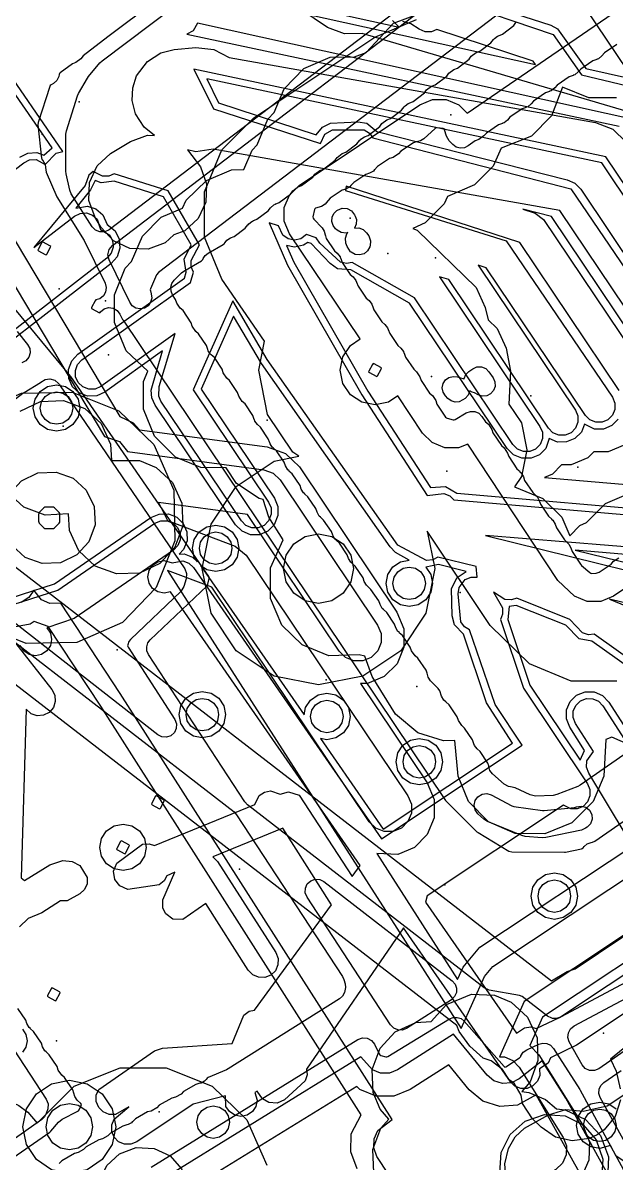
# Model space of a CAD drawing. Header units: metres. Extents: x 8738 to 9560, y -8972 to -7699.
# Drawn here: x 9289.15 to 9314.67, y -7964.76 to -7915.73 of the extents above; entities that cross this region are included whole.
import ezdxf

# ---------------------------------------------------------------- set-up
doc = ezdxf.new("R2010")
doc.units = ezdxf.units.M
for name, color, linetype in [('AI_GREENING_EXCLUSIONS', 1, 'Continuous'), ('AI_GREENING_LAWN', 82, 'Continuous'), ('AI_GREENING_REJECTED', 6, 'Continuous')]:
    doc.layers.add(name, color=color, linetype=linetype)

msp = doc.modelspace()

# ---------------------------------------------------------------- linework, layer by layer
at = {"layer": 'AI_GREENING_EXCLUSIONS'}
for points in [[(9300.401, -7900.165), (9273.981, -7921.29), (9274.088, -7921.535), (9284.25, -7935.597), (9311.878, -7956.923), (9312.562, -7956.521), (9312.902, -7956.404), (9333.178, -7942.794)], [(9300.401, -7900.165), (9273.981, -7921.29), (9274.088, -7921.535), (9284.25, -7935.597), (9311.878, -7956.923), (9312.562, -7956.521), (9312.902, -7956.404), (9333.178, -7942.794)], [(9279.98, -7910.27), (9293.321, -7932.658), (9293.899, -7932.929), (9294.168, -7933.223), (9299.653, -7933.959), (9300.443, -7934.243), (9301.047, -7934.826), (9305.238, -7941.067), (9305.539, -7941.787), (9305.54, -7942.567), (9305.244, -7943.289), (9304.693, -7943.842), (9303.973, -7944.142), (9303.674, -7944.143), (9306.538, -7948.408), (9306.838, -7949.129), (9306.84, -7949.909), (9306.543, -7950.631), (9305.993, -7951.184), (9305.272, -7951.484), (9304.379, -7951.439), (9307.843, -7956.871), (9308.086, -7956.328), (9308.805, -7955.478), (9315.463, -7951.058)], [(9278.978, -7910.541), (9292.664, -7933.509), (9293.306, -7933.734), (9293.654, -7934.164), (9299.52, -7934.95), (9299.915, -7935.092), (9300.217, -7935.384), (9304.408, -7941.624), (9304.558, -7941.984), (9304.559, -7942.375), (9304.411, -7942.735), (9304.135, -7943.012), (9303.775, -7943.162), (9303.385, -7943.163), (9303.024, -7943.014), (9302.748, -7942.739), (9298.808, -7936.873), (9294.981, -7936.359), (9295.367, -7937.133), (9298.279, -7938.236), (9298.755, -7938.613), (9305.708, -7948.966), (9305.858, -7949.326), (9305.859, -7949.716), (9305.71, -7950.077), (9305.435, -7950.353), (9305.075, -7950.504), (9304.685, -7950.505), (9304.324, -7950.356), (9304.047, -7950.081), (9297.273, -7939.993), (9295.375, -7939.274), (9307.998, -7958.974), (9308.998, -7956.736), (9309.358, -7956.311), (9316.016, -7951.891)], [(9304.867, -7912.347), (9317.687, -7916.128), (9318.304, -7916.434), (9318.782, -7916.932), (9323.209, -7923.525), (9323.51, -7924.245), (9323.512, -7925.025), (9323.215, -7925.747), (9322.664, -7926.3), (9321.944, -7926.601), (9321.164, -7926.602), (9320.442, -7926.305), (9319.889, -7925.755), (9315.863, -7919.761), (9303.736, -7916.184), (9302.984, -7916.207), (9302.254, -7915.931), (9301.106, -7915.154)], [(9295.798, -7913.806), (9305.337, -7915.919), (9305.047, -7915.633)], [(9303.532, -7965.004), (9303.254, -7964.275), (9303.277, -7963.495), (9303.707, -7962.678), (9292.504, -7945.113), (9290.243, -7941.681), (9289.632, -7941.468), (9289.465, -7941.58), (9288.7, -7941.732), (9287.935, -7941.58), (9287.286, -7941.146), (9286.852, -7940.497), (9286.7, -7939.732), (9286.852, -7938.967), (9287.342, -7938.28), (9286.988, -7937.706), (9286.723, -7936.972), (9286.758, -7936.199), (9286.236, -7935.506), (9285.929, -7934.988), (9285.859, -7934.689), (9273.536, -7914.009)], [(9295.638, -7914.078), (9311.192, -7917.523), (9311.092, -7917.374), (9306.948, -7916.017), (9306.722, -7916.111), (9306.449, -7916.111), (9306.197, -7916.007), (9305.843, -7915.772), (9305.49, -7915.664)], [(9307.643, -7914.771), (9311.961, -7916.225), (9313.173, -7917.961), (9316.419, -7918.732)], [(9308.329, -7914.68), (9311.85, -7915.833), (9312.142, -7915.986), (9313.355, -7917.694), (9316.241, -7918.333)], [(9315.78, -7947.023), (9314.481, -7946.44), (9314.225, -7946.547), (9314.133, -7948.125), (9313.68, -7949.209), (9312.758, -7950.131), (9311.593, -7950.601), (9310.324, -7950.584), (9309.173, -7950.086), (9308.318, -7949.209), (9307.865, -7948.125), (9307.73, -7946.592), (9307.234, -7946.603), (9306.143, -7946.251), (9305.175, -7945.455), (9304.178, -7943.831), (9303.859, -7942.963), (9303.611, -7942.909), (9302.31, -7942.941), (9301.156, -7942.474), (9300.289, -7941.625), (9299.797, -7940.484), (9299.797, -7939.157), (9300.34, -7937.964), (9299.724, -7936.981), (9299.479, -7936.219), (9299.318, -7936.187), (9299.318, -7936.187), (9298.345, -7935.536), (9297.899, -7934.869), (9296.802, -7934.855), (9295.718, -7934.401), (9294.812, -7933.495), (9294.345, -7932.342), (9294.345, -7931.154), (9294.52, -7930.7), (9293.594, -7929.826), (9293.088, -7928.616), (9293.088, -7927.428), (9293.556, -7926.275), (9293.828, -7925.984), (9294.295, -7924.902), (9295.106, -7924.091), (9296.021, -7923.694), (9296.176, -7923.357), (9297.044, -7922.508), (9298.127, -7922.054), (9298.66, -7922.04), (9299.008, -7921.21), (9299.228, -7920.971), (9299.684, -7919.876), (9299.956, -7919.585), (9300.385, -7918.56), (9301.234, -7917.692), (9302.374, -7917.2), (9303.413, -7917.186), (9303.917, -7916.997), (9305.095, -7915.742), (9306.204, -7915.332)], [(9326.067, -7932.687), (9314.545, -7940.385), (9314.005, -7940.609), (9313.419, -7940.609), (9312.879, -7940.385), (9312.158, -7939.702), (9308.281, -7933.839), (9307.883, -7934.004), (9307.298, -7934.004), (9306.757, -7933.78), (9306.343, -7933.366), (9305.278, -7931.771), (9304.871, -7932.043), (9304.871, -7932.043), (9304.297, -7932.157), (9303.723, -7932.043), (9303.236, -7931.718), (9302.911, -7931.231), (9302.797, -7930.657), (9302.911, -7930.083), (9303.236, -7929.596), (9303.651, -7929.319), (9300.619, -7924.798), (9300.395, -7924.258), (9300.395, -7923.672), (9300.619, -7923.132), (9301.032, -7922.718), (9306.227, -7919.247), (9306.767, -7919.023), (9307.353, -7919.023), (9307.893, -7919.247), (9308.261, -7919.615), (9314.769, -7915.159)], [(9318.481, -7915.54), (9318.785, -7916.259), (9318.791, -7917.039), (9318.497, -7917.762), (9317.949, -7918.318), (9317.231, -7918.622), (9316.45, -7918.627), (9315.727, -7918.334), (9315.171, -7917.786), (9313.358, -7915.114)], [(9315.6, -7919.933), (9296.667, -7915.74), (9296.472, -7916.073), (9296.202, -7916.216), (9314.794, -7920.173)], [(9314.687, -7944.042), (9312.737, -7944.042), (9310.934, -7943.295), (9309.248, -7941.646), (9306.545, -7937.59), (9306.865, -7939.197), (9306.484, -7941.11), (9305.401, -7942.733), (9303.778, -7943.816), (9301.865, -7944.197), (9299.952, -7943.816), (9298.329, -7942.733), (9297.246, -7941.11), (9296.865, -7939.197), (9297.246, -7937.284), (9298.329, -7935.661), (9299.952, -7934.578), (9301.02, -7934.365), (9300.761, -7934.193), (9299.678, -7932.57), (9299.297, -7930.657), (9299.544, -7929.418), (9297.709, -7926.743), (9297.709, -7926.743), (9296.962, -7924.94), (9296.962, -7922.99), (9297.709, -7921.187), (9299.088, -7919.808), (9304.282, -7916.337), (9306.084, -7915.591)], [(9316.181, -7929.658), (9312.247, -7923.8), (9297.33, -7921.164), (9296.586, -7921.272), (9296.239, -7921.183), (9296.787, -7921.922), (9296.787, -7921.922), (9297.056, -7922.655), (9297.024, -7923.435), (9296.696, -7924.143), (9296.122, -7924.671), (9295.643, -7924.847), (9295.268, -7925.192), (9294.535, -7925.461), (9293.756, -7925.429), (9293.048, -7925.101), (9292.519, -7924.527), (9292.258, -7924.1), (9291.99, -7923.367), (9292.022, -7922.587), (9292.35, -7921.879), (9292.924, -7921.351), (9293.778, -7920.83), (9294.51, -7920.561), (9294.815, -7920.574), (9294.362, -7920.209), (9294.002, -7919.637), (9293.859, -7919.063), (9293.88, -7918.524), (9294.045, -7918.009), (9294.513, -7917.384), (9295.084, -7917.024), (9295.658, -7916.881), (9296.588, -7916.791), (9297.364, -7916.869), (9298.027, -7917.225), (9313.781, -7920.009), (9314.524, -7920.303), (9315.093, -7920.864)], [(9286.749, -7923.602), (9289.199, -7921.742), (9289.445, -7921.622), (9289.718, -7921.606), (9290.116, -7921.819), (9290.581, -7921.338), (9290.874, -7921.262), (9288.056, -7917.192)], [(9289.018, -7921.503), (9289.369, -7921.332), (9289.758, -7921.309), (9290.061, -7921.413), (9290.406, -7921.102), (9287.972, -7917.596)], [(9318.476, -7927.813), (9314.225, -7921.484), (9296.51, -7917.713), (9297.351, -7919.419), (9301.953, -7920.915), (9302.14, -7920.518), (9302.462, -7920.326), (9303.833, -7920.326), (9304.064, -7920.472), (9304.204, -7920.672), (9312.716, -7922.869), (9316.5, -7928.421)], [(9318.227, -7927.98), (9314.044, -7921.752), (9297.059, -7918.136), (9297.565, -7919.173), (9301.767, -7920.54), (9302.034, -7920.211), (9302.383, -7920.036), (9303.557, -7919.979), (9303.942, -7920.046), (9304.377, -7920.407), (9312.557, -7922.472), (9312.888, -7922.624), (9313.143, -7922.884), (9316.749, -7928.253)], [(9314.684, -7918.952), (9313.496, -7918.952), (9312.355, -7918.492), (9311.885, -7919.728), (9311.03, -7920.605), (9309.719, -7921.12), (9309.381, -7921.887), (9308.57, -7922.697), (9307.419, -7923.196), (9307.27, -7923.513), (9306.459, -7924.323), (9305.92, -7924.566), (9306.114, -7924.647), (9308.652, -7927.106), (9309.038, -7927.962), (9309.158, -7928.494), (9309.552, -7928.868), (9309.938, -7929.724), (9310.12, -7930.713), (9310.055, -7932.123), (9310.596, -7932.934), (9310.825, -7934.082), (9310.596, -7935.23), (9310.299, -7935.674), (9311.513, -7936.18), (9312.324, -7936.991), (9312.67, -7937.782), (9313.108, -7937.344), (9313.389, -7937.212), (9314.206, -7936.392), (9315.416, -7935.886)], [(9317.19, -7956.878), (9312.957, -7959.689), (9311.837, -7960.233), (9311.739, -7960.456), (9311.374, -7960.711), (9311.379, -7960.985), (9311.279, -7961.239), (9311.089, -7961.435), (9310.838, -7961.544), (9310.565, -7961.549), (9310.311, -7961.449), (9310.115, -7961.259), (9305.526, -7954.643), (9301.344, -7960.716), (9301.371, -7960.959), (9301.294, -7961.221), (9300.406, -7962.034), (9300.084, -7962.185), (9299.729, -7962.159), (9299.462, -7961.992), (9299.231, -7961.661), (9299.134, -7961.718), (9299.23, -7962.05), (9299.177, -7962.318), (9299.025, -7962.545), (9298.798, -7962.697), (9298.53, -7962.75), (9298.262, -7962.697), (9298.035, -7962.545), (9297.883, -7962.318), (9297.868, -7961.861), (9296.479, -7962.227), (9294.048, -7963.842), (9293.795, -7963.945), (9293.522, -7963.945), (9293.27, -7963.839), (9293.078, -7963.646), (9292.974, -7963.393), (9292.975, -7963.12), (9293.08, -7962.868), (9293.713, -7962.344), (9293.133, -7962.666), (9292.86, -7962.665), (9292.608, -7962.56), (9292.415, -7962.366), (9292.311, -7962.114), (9292.312, -7961.841), (9292.417, -7961.589), (9294.814, -7959.933), (9295.155, -7959.818), (9298.155, -7959.622), (9298.657, -7958.391), (9298.879, -7958.232), (9299.117, -7958.177), (9302.424, -7953.651), (9300.326, -7950.363), (9297.327, -7951.588), (9297.527, -7951.789), (9300.027, -7955.709), (9300.126, -7955.963), (9300.12, -7956.236), (9300.011, -7956.486), (9299.813, -7956.675), (9299.559, -7956.774), (9299.286, -7956.769), (9299.036, -7956.659), (9298.847, -7956.462), (9297.019, -7953.597), (9296.033, -7954.29), (9295.596, -7954.266), (9295.296, -7954.042), (9295.175, -7953.797), (9295.172, -7953.441), (9295.691, -7952.255), (9295.338, -7952.4), (9295.227, -7952.617), (9295.019, -7952.794), (9293.661, -7952.987), (9293.316, -7952.841), (9293.102, -7952.557), (9293.055, -7952.204), (9293.2, -7951.858), (9294.304, -7951.045), (9294.577, -7951.026), (9294.809, -7951.104), (9299.129, -7949.34), (9299.311, -7948.958), (9299.538, -7948.806), (9299.806, -7948.753), (9300.211, -7948.898), (9300.574, -7948.795), (9301.029, -7948.939), (9303.31, -7952.437), (9303.662, -7951.955), (9295.503, -7940.192), (9295.228, -7940.25), (9294.96, -7940.197), (9294.733, -7940.045), (9294.581, -7939.818), (9294.528, -7939.55), (9294.581, -7939.282), (9294.733, -7939.055), (9294.96, -7938.903), (9295.228, -7938.85), (9295.567, -7938.951), (9296.035, -7938.861), (9296.289, -7938.961), (9296.485, -7939.151), (9304.571, -7950.81), (9310.63, -7946.787), (9309.461, -7945.045), (9308.358, -7941.824), (9308.148, -7941.699), (9307.985, -7941.48), (9307.87, -7940.282), (9307.909, -7940.012), (9308.178, -7939.666), (9308.429, -7939.56), (9308.684, -7939.559), (9308.647, -7939.112), (9306.993, -7938.709), (9306.775, -7938.82), (9306.503, -7938.841), (9305.275, -7938.185), (9299.657, -7930.202), (9298.178, -7927.688), (9296.479, -7931.507), (9299.722, -7936.335), (9299.827, -7936.588), (9299.828, -7936.861), (9299.715, -7937.144), (9299.522, -7937.338), (9299.27, -7937.443), (9298.997, -7937.444), (9298.744, -7937.34), (9298.55, -7937.147), (9295.089, -7931.993), (9294.993, -7931.78), (9295.01, -7931.371), (9295.697, -7929.082), (9292.508, -7931.362), (9292.259, -7931.474), (9291.986, -7931.482), (9291.731, -7931.386), (9291.531, -7931.199), (9291.419, -7930.95), (9291.411, -7930.677), (9291.507, -7930.422), (9291.694, -7930.222), (9296.356, -7926.891), (9296.491, -7926.444), (9296.391, -7926.221), (9296.384, -7925.948), (9296.746, -7925.275), (9295.399, -7922.955), (9293.074, -7922.22), (9292.849, -7922.316), (9292.576, -7922.319), (9292.177, -7922.122), (9291.985, -7922.285), (9291.836, -7922.719), (9289.631, -7925.395), (9291.373, -7924.045), (9291.617, -7923.923), (9291.889, -7923.904), (9292.148, -7923.991), (9292.355, -7924.17), (9292.491, -7924.617), (9292.89, -7924.861), (9293.012, -7925.105), (9293.031, -7925.377), (9292.945, -7925.636), (9292.765, -7925.843), (9285.29, -7931.636)], [(9287.657, -7940.764), (9290.519, -7939.851), (9294.661, -7937.002), (9295.02, -7936.848), (9295.41, -7936.843), (9295.772, -7936.987), (9296.052, -7937.259), (9296.206, -7937.618), (9296.211, -7938.008), (9296.067, -7938.37), (9295.873, -7938.57), (9296.088, -7938.566), (9296.451, -7938.709), (9296.656, -7938.907), (9296.52, -7938.704), (9296.444, -7938.321), (9296.52, -7937.938), (9296.737, -7937.614), (9297.061, -7937.397), (9297.444, -7937.321), (9297.827, -7937.397), (9298.151, -7937.614), (9298.368, -7937.938), (9298.444, -7938.321), (9298.368, -7938.704), (9298.151, -7939.028), (9297.827, -7939.245), (9297.444, -7939.321), (9297.061, -7939.245), (9296.789, -7939.063), (9301.242, -7945.483), (9301.304, -7945.17), (9301.521, -7944.846), (9301.845, -7944.629), (9302.228, -7944.553), (9302.611, -7944.629), (9302.935, -7944.846), (9303.152, -7945.17), (9303.228, -7945.553), (9303.152, -7945.936), (9302.935, -7946.26), (9302.611, -7946.477), (9302.228, -7946.553), (9301.945, -7946.497), (9304.65, -7950.397), (9310.213, -7946.704), (9309.093, -7944.972), (9308.106, -7942.016), (9307.714, -7941.609), (9307.618, -7941.231), (9307.587, -7940.056), (9307.826, -7939.577), (9308.218, -7939.316), (9307.022, -7939.024), (9306.486, -7939.138), (9306.693, -7939.447), (9306.769, -7939.83), (9306.693, -7940.213), (9306.476, -7940.537), (9306.152, -7940.754), (9305.769, -7940.83), (9305.386, -7940.754), (9305.062, -7940.537), (9304.845, -7940.213), (9304.769, -7939.83), (9304.845, -7939.447), (9305.062, -7939.123), (9305.386, -7938.906), (9305.762, -7938.831), (9305.179, -7938.497), (9304.951, -7938.264), (9299.412, -7930.375), (9298.215, -7928.343), (9296.821, -7931.478), (9299.971, -7936.168), (9300.121, -7936.528), (9300.122, -7936.918), (9299.964, -7937.31), (9299.689, -7937.587), (9299.329, -7937.737), (9298.939, -7937.738), (9298.578, -7937.59), (9298.301, -7937.314), (9294.84, -7932.161), (9294.703, -7931.855), (9294.674, -7931.521), (9295.157, -7929.837), (9292.682, -7931.606), (9292.327, -7931.766), (9291.937, -7931.778), (9291.572, -7931.641), (9291.287, -7931.373), (9291.127, -7931.018), (9291.115, -7930.628), (9291.252, -7930.263), (9291.52, -7929.978), (9296.099, -7926.706), (9296.174, -7926.456), (9296.089, -7925.897), (9296.392, -7925.274), (9295.196, -7923.205), (9293.081, -7922.536), (9292.521, -7922.614), (9292.258, -7922.508), (9292.068, -7922.91), (9291.424, -7923.691), (9291.927, -7923.607), (9292.297, -7923.73), (9292.592, -7923.986), (9292.771, -7924.4), (9293.127, -7924.677), (9293.301, -7925.026), (9293.329, -7925.415), (9293.205, -7925.785), (9292.949, -7926.08), (9285.474, -7931.873)], [(9314.792, -7931.536), (9310.518, -7925.172), (9303.062, -7922.748), (9303.031, -7922.937), (9309.939, -7925.102), (9314.503, -7931.827), (9314.608, -7932.079), (9314.609, -7932.352), (9314.505, -7932.605), (9314.313, -7932.798), (9314.06, -7932.903), (9313.787, -7932.904), (9313.535, -7932.8), (9313.341, -7932.607), (9309.079, -7926.26), (9308.736, -7926.155), (9312.917, -7932.381), (9313.022, -7932.633), (9313.023, -7932.906), (9312.919, -7933.159), (9312.726, -7933.352), (9312.474, -7933.457), (9312.201, -7933.458), (9311.948, -7933.354), (9311.755, -7933.161), (9307.463, -7926.771), (9307.067, -7926.645), (9311.39, -7933.082), (9311.495, -7933.334), (9311.495, -7933.607), (9311.392, -7933.86), (9311.199, -7934.053), (9310.947, -7934.158), (9310.674, -7934.159), (9310.421, -7934.055), (9310.227, -7933.862), (9305.994, -7927.559), (9303.313, -7926.031), (9303.073, -7926.078), (9302.805, -7926.024), (9301.92, -7925.208), (9301.767, -7924.969), (9301.346, -7924.836), (9301.1, -7925.017), (9300.832, -7925.07), (9300.564, -7925.017), (9300.337, -7924.865), (9300.149, -7924.457), (9299.744, -7924.329), (9300.53, -7926.153), (9303.729, -7931.727), (9306.533, -7936.046), (9307.262, -7935.963), (9307.513, -7936.07), (9307.684, -7936.245), (9317.485, -7937.088)], [(9315.337, -7929.201), (9311.881, -7924.055), (9310.659, -7923.746), (9311.181, -7923.916), (9311.546, -7924.191), (9315.954, -7930.756)], [(9314.755, -7932.771), (9314.48, -7933.047), (9314.12, -7933.197), (9313.729, -7933.198), (9313.307, -7932.989), (9313.169, -7933.325), (9312.894, -7933.601), (9312.533, -7933.751), (9312.143, -7933.752), (9311.79, -7933.607), (9311.641, -7934.026), (9311.366, -7934.302), (9311.006, -7934.452), (9310.616, -7934.453), (9310.255, -7934.305), (9309.978, -7934.03), (9305.784, -7927.785), (9303.253, -7926.342), (9302.689, -7926.3), (9302.366, -7926.082), (9301.554, -7925.216), (9301.402, -7925.168), (9301.215, -7925.294), (9300.832, -7925.37), (9300.49, -7925.302), (9300.799, -7926.017), (9303.986, -7931.571), (9306.675, -7935.714), (9307.324, -7935.669), (9307.812, -7935.955), (9317.401, -7936.78)], [(9289.033, -7932.419), (9289.915, -7932.01), (9289.915, -7932.01), (9290.901, -7931.971), (9291.818, -7932.312), (9292.517, -7932.959), (9292.926, -7933.841), (9292.965, -7934.552), (9294.163, -7934.545), (9294.886, -7934.847), (9295.585, -7935.494), (9295.994, -7936.376), (9296.033, -7937.362), (9295.692, -7938.279), (9295.045, -7938.978), (9294.163, -7939.387), (9293.177, -7939.426), (9292.26, -7939.085), (9291.561, -7938.438), (9291.152, -7937.556), (9291.113, -7936.845), (9290.109, -7936.891), (9289.192, -7936.55), (9288.493, -7935.903)], [(9315.037, -7933.877), (9314.317, -7934.178), (9313.702, -7934.179), (9313.451, -7934.431), (9312.731, -7934.732), (9312.321, -7934.733), (9311.924, -7935.132), (9311.581, -7935.275), (9317.123, -7935.752)], [(9287.558, -7941.111), (9290.653, -7940.124), (9294.831, -7937.249), (9295.082, -7937.141), (9295.355, -7937.138), (9295.609, -7937.239), (9295.805, -7937.429), (9295.913, -7937.68), (9295.916, -7937.953), (9295.815, -7938.207), (9295.625, -7938.403), (9291.361, -7941.336), (9290.182, -7941.743), (9290.336, -7941.972), (9290.39, -7942.24), (9290.336, -7942.508), (9290.184, -7942.735), (9289.957, -7942.886), (9289.69, -7942.94), (9289.422, -7942.886), (9289.195, -7942.735), (9289.043, -7942.508)], [(9317.863, -7938.483), (9309.04, -7937.767), (9321.281, -7940.8)], [(9317.594, -7938.804), (9312.904, -7938.4), (9321.118, -7940.403)], [(9305.374, -7965.989), (9304.379, -7964.473), (9304.24, -7964.108), (9304.252, -7963.718), (9304.411, -7963.362), (9305.027, -7962.889), (9293.343, -7944.569), (9290.786, -7940.689), (9290.309, -7940.703), (9289.956, -7940.537), (9289.618, -7940.124), (9289.407, -7940.439), (9289.083, -7940.656)], [(9319.896, -7946.411), (9313.716, -7942.016), (9313.473, -7942.038), (9313.212, -7941.958), (9312.68, -7941.386), (9310.389, -7940.463), (9310.158, -7940.542), (9309.885, -7940.524), (9309.39, -7940.212), (9309.777, -7940.881), (9309.778, -7941.154), (9309.686, -7941.381), (9310.676, -7944.343), (9313.432, -7948.448), (9313.537, -7948.7), (9313.538, -7948.973), (9313.434, -7949.225), (9313.241, -7949.419), (9312.989, -7949.524), (9312.716, -7949.525), (9312.405, -7949.363), (9306.535, -7953.26), (9306.469, -7953.545), (9310.374, -7959.177), (9310.726, -7958.941), (9310.997, -7958.906), (9311.232, -7958.97), (9312.223, -7958.496), (9316.416, -7955.712)], [(9314.845, -7962.043), (9314.622, -7962.752), (9314.156, -7963.331), (9313.849, -7963.547), (9313.51, -7963.7), (9312.774, -7963.807), (9312.05, -7963.638), (9311.438, -7963.216), (9311.074, -7962.849), (9310.644, -7962.198), (9310.575, -7961.84), (9310.281, -7961.326), (9310.073, -7961.186), (9309.771, -7960.734), (9309.295, -7960.366), (9308.952, -7960.248), (9308.367, -7959.732), (9307.908, -7959.1), (9307.811, -7958.837), (9284.268, -7940.663)], [(9314.845, -7962.043), (9314.622, -7962.752), (9314.156, -7963.331), (9313.849, -7963.547), (9313.51, -7963.7), (9312.774, -7963.807), (9312.05, -7963.638), (9311.438, -7963.216), (9311.074, -7962.849), (9310.644, -7962.198), (9310.575, -7961.84), (9310.281, -7961.326), (9310.073, -7961.186), (9309.771, -7960.734), (9309.295, -7960.366), (9308.952, -7960.248), (9308.367, -7959.732), (9307.908, -7959.1), (9307.811, -7958.837), (9284.268, -7940.663)], [(9316.783, -7944.565), (9313.626, -7942.32), (9313.069, -7942.221), (9312.496, -7941.635), (9310.372, -7940.78), (9310.071, -7940.831), (9310.003, -7941.383), (9310.947, -7944.21), (9313.113, -7947.435), (9313.306, -7947.012), (9312.666, -7946.016), (9312.523, -7945.653), (9312.53, -7945.262), (9312.686, -7944.905), (9312.966, -7944.634), (9313.329, -7944.491), (9313.72, -7944.498), (9314.077, -7944.654), (9314.348, -7944.934), (9318.399, -7951.238)], [(9320.451, -7941.99), (9314.374, -7940.508), (9321.104, -7943.271)], [(9288.693, -7942.218), (9290.404, -7944.393), (9290.528, -7944.636), (9290.549, -7944.909), (9290.465, -7945.168), (9290.287, -7945.376), (9290.044, -7945.5), (9289.771, -7945.521), (9289.512, -7945.436), (9289.288, -7945.239), (9289.076, -7952.497), (9289.218, -7952.607), (9290.316, -7951.934), (9290.878, -7951.751), (9291.276, -7951.789), (9291.598, -7951.968), (9291.914, -7952.471), (9291.912, -7952.744), (9291.805, -7952.995), (9291.609, -7953.186), (9291.052, -7953.487), (9290.777, -7953.484), (9289.967, -7953.995), (9289.385, -7954.239), (9289.015, -7954.6)], [(9321.523, -7961.323), (9313.486, -7947.99), (9313.394, -7947.733), (9313.406, -7947.461), (9313.693, -7947.059), (9312.918, -7945.853), (9312.818, -7945.599), (9312.823, -7945.326), (9312.932, -7945.076), (9313.129, -7944.886), (9313.383, -7944.786), (9313.656, -7944.791), (9313.906, -7944.9), (9314.096, -7945.097), (9318.147, -7951.401)], [(9317.122, -7953.557), (9310.706, -7957.817), (9309.648, -7960.186), (9309.87, -7960.192), (9310.226, -7960.352), (9310.494, -7960.636), (9312.388, -7963.654), (9312.527, -7964.018), (9312.516, -7964.408), (9312.356, -7964.765), (9312.072, -7965.032), (9311.443, -7965.391), (9327.515, -7989.498)], [(9317.676, -7954.39), (9311.501, -7958.49), (9310.96, -7959.701), (9311.341, -7960.104), (9313.235, -7963.122), (9313.513, -7963.852), (9313.491, -7964.632), (9313.171, -7965.344), (9312.829, -7965.667), (9328.347, -7988.943)], [(9304.246, -7965.156), (9304.207, -7964.17), (9304.548, -7963.253), (9304.885, -7962.864), (9304.515, -7962.443), (9304.213, -7961.72), (9304.174, -7960.734), (9304.515, -7959.817), (9305.162, -7959.118), (9306.044, -7958.709), (9306.713, -7958.67), (9307.37, -7957.946), (9308.446, -7957.498), (9309.432, -7957.537), (9310.155, -7957.839), (9310.854, -7958.486), (9311.263, -7959.368), (9311.302, -7960.354), (9310.961, -7961.271), (9310.606, -7961.678), (9310.908, -7961.717), (9311.631, -7962.019), (9312.094, -7962.431), (9312.467, -7962.47), (9313.349, -7962.879), (9313.996, -7963.578), (9314.337, -7964.495), (9314.298, -7965.481)], [(9315.525, -7966.113), (9314.131, -7966.43), (9313.487, -7966.817), (9312.715, -7966.933), (9311.54, -7966.862), (9311.025, -7966.7), (9310.463, -7966.305), (9310.117, -7965.84), (9309.927, -7965.334), (9309.879, -7964.796), (9309.879, -7964.796), (9310.029, -7964.126), (9310.326, -7963.628), (9310.721, -7963.259), (9311.75, -7962.687), (9312.496, -7962.458), (9313.245, -7962.529), (9314.281, -7962.294), (9320.192, -7958.368)], [(9289.135, -7959.005), (9289.287, -7959.232), (9289.34, -7959.5), (9289.287, -7959.768), (9289.135, -7959.995)], [(9319.444, -7974.538), (9312.505, -7961.963), (9311.485, -7960.368), (9310.5, -7961.129), (9310.158, -7961.301), (9309.776, -7961.331), (9309.41, -7961.216), (9309.115, -7960.971), (9307.676, -7959.214), (9305.265, -7960.755), (9304.914, -7960.895), (9304.536, -7960.895), (9304.186, -7960.755), (9303.69, -7960.183), (9294.764, -7965.687)], [(9314.962, -7959.84), (9314.417, -7960.296), (9314.662, -7960.8), (9314.843, -7961.559)], [(9314.962, -7959.84), (9314.417, -7960.296), (9314.662, -7960.8), (9314.843, -7961.559)], [(9316.478, -7971.232), (9311.231, -7961.828), (9310.427, -7962.264), (9309.663, -7962.325), (9308.932, -7962.094), (9308.341, -7961.605), (9307.47, -7960.532), (9305.804, -7961.598), (9305.102, -7961.877), (9304.347, -7961.877), (9303.646, -7961.596), (9303.511, -7961.468), (9296.06, -7966.058)], [(9280.341, -7965.559), (9281.046, -7964.082), (9281.288, -7963.756), (9282.397, -7962.731), (9283.539, -7962.066), (9284.994, -7961.529), (9284.994, -7961.529), (9285.521, -7961.442), (9287.07, -7961.509), (9287.545, -7961.619), (9288.973, -7962.284), (9289.363, -7962.563), (9289.767, -7963.038), (9291.353, -7961.454), (9293.334, -7960.663), (9295.312, -7960.663), (9297.293, -7961.454), (9298.787, -7962.901), (9299.639, -7964.849)], [(9314.99, -7964.675), (9314.666, -7964.458), (9314.423, -7964.005), (9313.96, -7964.135), (9313.577, -7964.059), (9313.253, -7963.842), (9313.036, -7963.518), (9312.96, -7963.135), (9313.036, -7962.752), (9313.253, -7962.428), (9313.577, -7962.211), (9313.96, -7962.135), (9314.343, -7962.211), (9314.667, -7962.428)]]:
    msp.add_lwpolyline(points, dxfattribs=at)
for points in [[(9290.218, -7933.216), (9289.894, -7932.999), (9289.677, -7932.675), (9289.601, -7932.292), (9289.677, -7931.909), (9289.894, -7931.585), (9290.218, -7931.368), (9290.601, -7931.292), (9290.984, -7931.368), (9291.308, -7931.585), (9291.525, -7931.909), (9291.601, -7932.292), (9291.525, -7932.675), (9291.308, -7932.999), (9290.984, -7933.216), (9290.601, -7933.292), (9290.218, -7933.216)], [(9290.106, -7932.787), (9289.954, -7932.56), (9289.901, -7932.292), (9289.954, -7932.024), (9290.106, -7931.797), (9290.333, -7931.645), (9290.601, -7931.592), (9290.869, -7931.645), (9291.096, -7931.797), (9291.248, -7932.024), (9291.301, -7932.292), (9291.248, -7932.56), (9291.096, -7932.787), (9290.869, -7932.939), (9290.601, -7932.992), (9290.333, -7932.939), (9290.106, -7932.787)], [(9289.101, -7931.651), (9291.274, -7931.612), (9293.275, -7932.407), (9294.784, -7933.864), (9295.647, -7935.829), (9295.686, -7938.002), (9294.891, -7940.003), (9293.434, -7941.512), (9291.469, -7942.375), (9289.296, -7942.414), (9287.295, -7941.619), (9285.786, -7940.162), (9284.923, -7938.197), (9284.884, -7936.024), (9285.679, -7934.023), (9287.136, -7932.514), (9289.101, -7931.651)], [(9290.582, -7935.043), (9291.318, -7935.309), (9291.882, -7935.821), (9292.216, -7936.522), (9292.255, -7937.31), (9291.989, -7938.046), (9291.477, -7938.61), (9290.776, -7938.944), (9289.988, -7938.983), (9289.252, -7938.717), (9288.688, -7938.205), (9288.354, -7937.504), (9288.315, -7936.716), (9288.581, -7935.98), (9289.093, -7935.416), (9289.794, -7935.082), (9290.582, -7935.043)], [(9297.176, -7938.968), (9296.949, -7938.816), (9296.797, -7938.589), (9296.744, -7938.321), (9296.797, -7938.053), (9296.949, -7937.826), (9297.176, -7937.674), (9297.444, -7937.621), (9297.712, -7937.674), (9297.939, -7937.826), (9298.091, -7938.053), (9298.144, -7938.321), (9298.091, -7938.589), (9297.939, -7938.816), (9297.712, -7938.968), (9297.444, -7939.021), (9297.176, -7938.968)], [(9302.926, -7940.258), (9302.439, -7940.583), (9301.865, -7940.697), (9301.291, -7940.583), (9300.804, -7940.258), (9300.479, -7939.771), (9300.365, -7939.197), (9300.479, -7938.623), (9300.804, -7938.136), (9301.291, -7937.811), (9301.865, -7937.697), (9302.439, -7937.811), (9302.926, -7938.136), (9303.251, -7938.623), (9303.365, -7939.197), (9303.251, -7939.771), (9302.926, -7940.258)], [(9305.501, -7940.477), (9305.274, -7940.325), (9305.122, -7940.098), (9305.069, -7939.83), (9305.122, -7939.562), (9305.274, -7939.335), (9305.501, -7939.183), (9305.769, -7939.13), (9306.037, -7939.183), (9306.264, -7939.335), (9306.416, -7939.562), (9306.469, -7939.83), (9306.416, -7940.098), (9306.264, -7940.325), (9306.037, -7940.477), (9305.769, -7940.53), (9305.501, -7940.477)], [(9296.487, -7946.399), (9296.163, -7946.182), (9295.946, -7945.858), (9295.87, -7945.475), (9295.946, -7945.092), (9296.163, -7944.768), (9296.487, -7944.551), (9296.87, -7944.475), (9297.253, -7944.551), (9297.577, -7944.768), (9297.794, -7945.092), (9297.87, -7945.475), (9297.794, -7945.858), (9297.577, -7946.182), (9297.253, -7946.399), (9296.87, -7946.475), (9296.487, -7946.399)], [(9296.602, -7946.122), (9296.375, -7945.97), (9296.223, -7945.743), (9296.17, -7945.475), (9296.223, -7945.207), (9296.375, -7944.98), (9296.602, -7944.828), (9296.87, -7944.775), (9297.138, -7944.828), (9297.365, -7944.98), (9297.517, -7945.207), (9297.57, -7945.475), (9297.517, -7945.743), (9297.365, -7945.97), (9297.138, -7946.122), (9296.87, -7946.175), (9296.602, -7946.122)], [(9301.96, -7946.2), (9301.733, -7946.048), (9301.581, -7945.821), (9301.528, -7945.553), (9301.581, -7945.285), (9301.733, -7945.058), (9301.96, -7944.906), (9302.228, -7944.853), (9302.496, -7944.906), (9302.723, -7945.058), (9302.875, -7945.285), (9302.928, -7945.553), (9302.875, -7945.821), (9302.723, -7946.048), (9302.496, -7946.2), (9302.228, -7946.253), (9301.96, -7946.2)], [(9305.817, -7948.424), (9305.493, -7948.207), (9305.276, -7947.883), (9305.2, -7947.5), (9305.276, -7947.117), (9305.493, -7946.793), (9305.817, -7946.576), (9306.2, -7946.5), (9306.583, -7946.576), (9306.907, -7946.793), (9307.124, -7947.117), (9307.2, -7947.5), (9307.124, -7947.883), (9306.907, -7948.207), (9306.583, -7948.424), (9306.2, -7948.5), (9305.817, -7948.424)], [(9305.932, -7948.147), (9305.705, -7947.995), (9305.553, -7947.768), (9305.5, -7947.5), (9305.553, -7947.232), (9305.705, -7947.005), (9305.932, -7946.853), (9306.2, -7946.8), (9306.468, -7946.853), (9306.695, -7947.005), (9306.847, -7947.232), (9306.9, -7947.5), (9306.847, -7947.768), (9306.695, -7947.995), (9306.468, -7948.147), (9306.2, -7948.2), (9305.932, -7948.147)], [(9293.079, -7952.105), (9292.755, -7951.888), (9292.538, -7951.564), (9292.462, -7951.181), (9292.538, -7950.798), (9292.755, -7950.474), (9293.079, -7950.257), (9293.462, -7950.181), (9293.845, -7950.257), (9294.169, -7950.474), (9294.386, -7950.798), (9294.462, -7951.181), (9294.386, -7951.564), (9294.169, -7951.888), (9293.845, -7952.105), (9293.462, -7952.181), (9293.079, -7952.105)], [(9311.3, -7953.986), (9311.083, -7953.662), (9311.007, -7953.279), (9311.083, -7952.896), (9311.3, -7952.572), (9311.624, -7952.355), (9312.007, -7952.279), (9312.39, -7952.355), (9312.714, -7952.572), (9312.931, -7952.896), (9313.007, -7953.279), (9312.931, -7953.662), (9312.714, -7953.986), (9312.39, -7954.203), (9312.007, -7954.279), (9311.624, -7954.203), (9311.3, -7953.986)], [(9311.512, -7953.774), (9311.36, -7953.547), (9311.307, -7953.279), (9311.36, -7953.011), (9311.512, -7952.784), (9311.739, -7952.632), (9312.007, -7952.579), (9312.275, -7952.632), (9312.502, -7952.784), (9312.654, -7953.011), (9312.707, -7953.279), (9312.654, -7953.547), (9312.502, -7953.774), (9312.275, -7953.926), (9312.007, -7953.979), (9311.739, -7953.926), (9311.512, -7953.774)], [(9290.387, -7961.347), (9291.152, -7961.195), (9291.917, -7961.347), (9292.566, -7961.781), (9293, -7962.43), (9293.152, -7963.195), (9293, -7963.96), (9292.566, -7964.609), (9291.917, -7965.043), (9291.152, -7965.195), (9290.387, -7965.043), (9289.738, -7964.609), (9289.304, -7963.96), (9289.152, -7963.195), (9289.304, -7962.43), (9289.738, -7961.781), (9290.387, -7961.347)], [(9291.152, -7962.195), (9291.535, -7962.271), (9291.859, -7962.488), (9292.076, -7962.812), (9292.152, -7963.195), (9292.076, -7963.578), (9291.859, -7963.902), (9291.535, -7964.119), (9291.152, -7964.195), (9290.769, -7964.119), (9290.445, -7963.902), (9290.228, -7963.578), (9290.152, -7963.195), (9290.228, -7962.812), (9290.445, -7962.488), (9290.769, -7962.271), (9291.152, -7962.195)], [(9297.071, -7963.644), (9296.844, -7963.492), (9296.692, -7963.265), (9296.639, -7962.997), (9296.692, -7962.729), (9296.844, -7962.502), (9297.071, -7962.35), (9297.339, -7962.297), (9297.607, -7962.35), (9297.834, -7962.502), (9297.986, -7962.729), (9298.039, -7962.997), (9297.986, -7963.265), (9297.834, -7963.492), (9297.607, -7963.644), (9297.339, -7963.697), (9297.071, -7963.644)], [(9313.692, -7963.782), (9313.465, -7963.63), (9313.313, -7963.403), (9313.26, -7963.135), (9313.313, -7962.867), (9313.465, -7962.64), (9313.692, -7962.488), (9313.96, -7962.435), (9314.228, -7962.488), (9314.455, -7962.64), (9314.607, -7962.867), (9314.66, -7963.135), (9314.607, -7963.403), (9314.455, -7963.63), (9314.228, -7963.782), (9313.96, -7963.835), (9313.692, -7963.782)], [(9311.58, -7962.671), (9312.466, -7962.73), (9313.246, -7963.117), (9313.812, -7963.761), (9314.097, -7964.594), (9314.038, -7965.48), (9313.651, -7966.26), (9313.007, -7966.826), (9312.174, -7967.111), (9311.288, -7967.052), (9310.508, -7966.665), (9309.942, -7966.021), (9309.657, -7965.188), (9309.716, -7964.302), (9310.103, -7963.522), (9310.747, -7962.956), (9311.58, -7962.671)], [(9294.795, -7964.129), (9295.48, -7964.452), (9295.981, -7965), (9296.243, -7965.717), (9296.208, -7966.486), (9295.885, -7967.171), (9295.337, -7967.672), (9294.62, -7967.934), (9293.851, -7967.899), (9293.166, -7967.576), (9292.665, -7967.028), (9292.403, -7966.311), (9292.438, -7965.542), (9292.761, -7964.857), (9293.309, -7964.356), (9294.026, -7964.094), (9294.795, -7964.129)]]:
    msp.add_lwpolyline(points, close=True, dxfattribs=at)
at = {"layer": 'AI_GREENING_LAWN'}
for points in [[(9321.22, -7895.063), (9292.806, -7916.323), (9292.803, -7916.325), (9291.744, -7917.146), (9291.65, -7917.27), (9291.433, -7917.434), (9291.284, -7917.492), (9290.761, -7917.884), (9290.733, -7917.913), (9290.717, -7917.95), (9290.696, -7918.029), (9290.614, -7918.202), (9290.472, -7918.331), (9290.366, -7918.396), (9290.334, -7918.424), (9290.314, -7918.462), (9289.812, -7920.012), (9289.802, -7920.114), (9289.953, -7921.543), (9289.964, -7921.582), (9289.987, -7921.614), (9289.996, -7921.624), (9290.115, -7921.824), (9290.123, -7921.946), (9290.128, -7921.945), (9290.155, -7922.156), (9290.62, -7923.216), (9290.637, -7923.248), (9291.767, -7925.045), (9291.794, -7925.092), (9292.686, -7926.929), (9292.735, -7927.114), (9292.711, -7927.303), (9292.618, -7927.47), (9292.468, -7927.59), (9292.294, -7927.642), (9292.293, -7927.642), (9292.264, -7927.678), (9292.11, -7927.966), (9292.098, -7928.006), (9292.098, -7928.006), (9292.13, -7928.032), (9292.418, -7928.186), (9292.458, -7928.198), (9292.493, -7928.155), (9292.647, -7928.029), (9292.838, -7927.974), (9293.036, -7927.997), (9293.209, -7928.095), (9293.329, -7928.253), (9293.443, -7928.487), (9293.46, -7928.517), (9307.3, -7949.128), (9307.331, -7949.165), (9308.681, -7950.51), (9308.729, -7950.547), (9310.057, -7951.344), (9310.181, -7951.379), (9312.441, -7951.394), (9312.493, -7951.389), (9313.172, -7951.249), (9313.21, -7951.234), (9313.241, -7951.208), (9313.289, -7951.148), (9313.425, -7951.032), (9313.594, -7950.971), (9313.653, -7950.961), (9313.753, -7950.92), (9344.3, -7929.707)], [(9310.464, -7911.215), (9292.857, -7924.624), (9292.672, -7924.712), (9292.466, -7924.718), (9292.275, -7924.641), (9292.132, -7924.493), (9291.235, -7923.077), (9291.17, -7922.921), (9291.009, -7922.224), (9290.997, -7922.11), (9291.003, -7920.517), (9291.027, -7920.368), (9291.503, -7918.866), (9291.548, -7918.763), (9291.938, -7918.102), (9291.981, -7918.04), (9292.469, -7917.442), (9292.556, -7917.359), (9307.329, -7906.219)], [(9312.168, -7913.376), (9294.981, -7926.47), (9294.906, -7926.566), (9294.64, -7927.164), (9294.63, -7927.205), (9294.635, -7927.248), (9294.675, -7927.378), (9294.696, -7927.563), (9294.648, -7927.742), (9294.537, -7927.891), (9294.38, -7927.99), (9294.198, -7928.025), (9294.015, -7927.991), (9293.858, -7927.892), (9293.747, -7927.743), (9292.863, -7925.921), (9292.813, -7925.7), (9292.865, -7925.48), (9293.009, -7925.305), (9311.047, -7911.526)], [(9328.32, -7937.945), (9313.111, -7948.505), (9313.01, -7948.559), (9312.12, -7948.912), (9311.956, -7948.947), (9311.2, -7948.978), (9310.961, -7948.929), (9310.325, -7948.62), (9310.115, -7948.586), (9310.116, -7948.58), (9310.031, -7948.572), (9309.846, -7948.468), (9309.35, -7948.026), (9309.237, -7947.877), (9309.185, -7947.698), (9309.183, -7947.673), (9309.143, -7947.56), (9308.811, -7947.058), (9308.686, -7946.949), (9308.569, -7946.8), (9308.548, -7946.726), (9308.542, -7946.728), (9308.481, -7946.556), (9308.149, -7946.053), (9308.028, -7945.948), (9307.88, -7945.725), (9307.831, -7945.572), (9307.487, -7945.05), (9307.336, -7944.918), (9307.337, -7944.918), (9307.25, -7944.853), (9307.15, -7944.679), (9307.076, -7944.451), (9307.016, -7944.354), (9306.679, -7944.016), (9306.576, -7943.867), (9306.534, -7943.694), (9306.491, -7943.568), (9306.139, -7943.051), (9306.016, -7942.948), (9305.865, -7942.726), (9305.814, -7942.574), (9305.476, -7942.076), (9305.339, -7941.955), (9305.343, -7941.95), (9305.283, -7941.902), (9305.189, -7941.737), (9305.136, -7941.581), (9304.798, -7941.082), (9304.661, -7940.961), (9304.666, -7940.956), (9304.606, -7940.908), (9304.512, -7940.743), (9304.459, -7940.587), (9304.12, -7940.089), (9303.984, -7939.967), (9303.988, -7939.962), (9303.928, -7939.915), (9303.834, -7939.75), (9303.781, -7939.593), (9303.443, -7939.095), (9303.306, -7938.974), (9303.31, -7938.969), (9303.25, -7938.921), (9303.156, -7938.756), (9303.103, -7938.599), (9302.765, -7938.101), (9302.628, -7937.98), (9302.633, -7937.975), (9302.573, -7937.927), (9302.478, -7937.762), (9302.426, -7937.606), (9302.087, -7937.107), (9301.951, -7936.986), (9301.955, -7936.981), (9301.895, -7936.934), (9301.801, -7936.768), (9301.748, -7936.612), (9301.41, -7936.114), (9301.273, -7935.992), (9301.277, -7935.987), (9301.217, -7935.94), (9301.123, -7935.775), (9301.07, -7935.618), (9300.732, -7935.12), (9300.595, -7934.999), (9300.6, -7934.994), (9300.54, -7934.946), (9300.445, -7934.781), (9300.392, -7934.624), (9300.054, -7934.126), (9299.918, -7934.005), (9299.92, -7934.003), (9299.877, -7933.97), (9299.785, -7933.834), (9299.771, -7933.782), (9299.767, -7933.783), (9299.707, -7933.613), (9299.372, -7933.111), (9299.247, -7933.003), (9299.129, -7932.854), (9299.108, -7932.781), (9299.102, -7932.783), (9299.04, -7932.61), (9298.706, -7932.11), (9298.585, -7932.005), (9298.436, -7931.782), (9298.386, -7931.629), (9298.04, -7931.108), (9297.919, -7931.003), (9297.77, -7930.78), (9297.721, -7930.627), (9297.388, -7930.125), (9297.253, -7930.002), (9297.255, -7930), (9297.211, -7929.967), (9297.121, -7929.83), (9297.106, -7929.777), (9297.104, -7929.778), (9297.043, -7929.605), (9296.709, -7929.105), (9296.587, -7929), (9296.439, -7928.777), (9296.389, -7928.624), (9296.043, -7928.103), (9295.921, -7927.998), (9295.773, -7927.775), (9295.723, -7927.622), (9295.592, -7927.424), (9295.523, -7927.267), (9295.511, -7927.096), (9295.558, -7926.932), (9295.657, -7926.792), (9295.972, -7926.48), (9296.075, -7926.402), (9296.835, -7925.965), (9296.865, -7925.94), (9296.886, -7925.908), (9296.905, -7925.863), (9296.993, -7925.726), (9297.119, -7925.625), (9297.773, -7925.258), (9297.773, -7925.258), (9297.803, -7925.235), (9297.846, -7925.171), (9297.851, -7925.175), (9297.922, -7925.076), (9298.083, -7924.974), (9298.236, -7924.914), (9298.718, -7924.552), (9298.833, -7924.41), (9298.835, -7924.412), (9298.866, -7924.366), (9298.996, -7924.267), (9299.049, -7924.25), (9299.048, -7924.248), (9299.216, -7924.176), (9299.696, -7923.813), (9299.797, -7923.681), (9299.939, -7923.555), (9300.011, -7923.529), (9300.008, -7923.523), (9300.177, -7923.452), (9300.657, -7923.088), (9300.757, -7922.957), (9300.899, -7922.831), (9300.971, -7922.805), (9300.969, -7922.799), (9301.137, -7922.728), (9301.617, -7922.364), (9301.714, -7922.237), (9301.928, -7922.075), (9302.078, -7922.016), (9302.577, -7921.64), (9302.674, -7921.512), (9302.889, -7921.351), (9303.038, -7921.292), (9303.519, -7920.931), (9303.634, -7920.788), (9303.639, -7920.792), (9303.684, -7920.73), (9303.844, -7920.628), (9303.998, -7920.568), (9304.497, -7920.191), (9304.595, -7920.063), (9304.809, -7919.902), (9304.958, -7919.843), (9305.44, -7919.482), (9305.554, -7919.34), (9305.556, -7919.341), (9305.588, -7919.295), (9305.718, -7919.197), (9305.771, -7919.179), (9305.77, -7919.177), (9305.938, -7919.106), (9306.418, -7918.742), (9306.515, -7918.615), (9306.729, -7918.453), (9306.879, -7918.395), (9307.378, -7918.018), (9307.476, -7917.89), (9307.69, -7917.729), (9307.839, -7917.67), (9308.338, -7917.294), (9308.436, -7917.166), (9308.65, -7917.005), (9308.799, -7916.946), (9309.281, -7916.584), (9309.395, -7916.442), (9309.397, -7916.444), (9309.429, -7916.398), (9309.559, -7916.299), (9309.612, -7916.282), (9309.611, -7916.28), (9309.779, -7916.208), (9310.259, -7915.845), (9310.356, -7915.718)], [(9314.688, -7916.664), (9314.16, -7917.024), (9314.053, -7917.15), (9313.905, -7917.269), (9313.832, -7917.292), (9313.834, -7917.298), (9313.662, -7917.36), (9313.145, -7917.713), (9313.038, -7917.839), (9312.89, -7917.958), (9312.817, -7917.98), (9312.819, -7917.987), (9312.647, -7918.049), (9312.13, -7918.402), (9312.023, -7918.528), (9311.875, -7918.647), (9311.802, -7918.669), (9311.804, -7918.675), (9311.632, -7918.738), (9311.115, -7919.091), (9311.008, -7919.217), (9310.86, -7919.336), (9310.787, -7919.358), (9310.789, -7919.364), (9310.617, -7919.427), (9310.1, -7919.78), (9309.993, -7919.906), (9309.845, -7920.025), (9309.772, -7920.047), (9309.774, -7920.053), (9309.602, -7920.116), (9309.085, -7920.469), (9308.981, -7920.592), (9308.767, -7920.74), (9308.605, -7920.797), (9308.299, -7921.021), (9308.138, -7921.099), (9307.96, -7921.115), (9307.787, -7921.067), (9307.642, -7920.962), (9307.486, -7920.798), (9307.37, -7920.6), (9307.286, -7920.327), (9307.266, -7920.289), (9307.226, -7920.275), (9306.973, -7920.238), (9306.922, -7920.242), (9306.877, -7920.267), (9306.391, -7920.71), (9306.246, -7920.802), (9306.078, -7920.839), (9306.069, -7920.84), (9305.944, -7920.881), (9305.404, -7921.242), (9305.3, -7921.363), (9305.077, -7921.512), (9304.924, -7921.562), (9304.403, -7921.909), (9304.28, -7922.044), (9304.276, -7922.04), (9304.227, -7922.1), (9304.061, -7922.192), (9303.904, -7922.244), (9303.383, -7922.591), (9303.261, -7922.726), (9303.256, -7922.722), (9303.207, -7922.781), (9303.041, -7922.874), (9302.884, -7922.925), (9302.363, -7923.272), (9302.282, -7923.361), (9302.272, -7923.38), (9302.153, -7923.527), (9301.988, -7923.62), (9301.741, -7923.702), (9301.705, -7923.721), (9301.691, -7923.759), (9301.628, -7924.072), (9301.631, -7924.127), (9301.659, -7924.175), (9302.018, -7924.547), (9302.112, -7924.685), (9302.156, -7924.847), (9302.161, -7924.893), (9302.201, -7925.007), (9302.55, -7925.527), (9302.675, -7925.634), (9302.793, -7925.783), (9302.815, -7925.857), (9302.821, -7925.855), (9302.883, -7926.027), (9303.232, -7926.547), (9303.357, -7926.654), (9303.475, -7926.803), (9303.497, -7926.877), (9303.503, -7926.875), (9303.564, -7927.047), (9303.913, -7927.566), (9304.038, -7927.674), (9304.156, -7927.823), (9304.178, -7927.897), (9304.184, -7927.895), (9304.246, -7928.067), (9304.595, -7928.586), (9304.72, -7928.694), (9304.838, -7928.843), (9304.86, -7928.917), (9304.866, -7928.915), (9304.927, -7929.087), (9305.276, -7929.606), (9305.401, -7929.714), (9305.519, -7929.863), (9305.541, -7929.937), (9305.547, -7929.934), (9305.609, -7930.107), (9305.958, -7930.626), (9306.079, -7930.731), (9306.228, -7930.954), (9306.278, -7931.106), (9306.639, -7931.646), (9306.761, -7931.751), (9306.91, -7931.974), (9306.96, -7932.126), (9307.333, -7932.684), (9307.363, -7932.716), (9307.403, -7932.734), (9307.657, -7932.798), (9307.704, -7932.8), (9307.747, -7932.784), (9308.221, -7932.499), (9308.399, -7932.434), (9308.589, -7932.44), (9308.764, -7932.517), (9308.896, -7932.653), (9309.046, -7932.881), (9309.17, -7932.988), (9309.317, -7933.21), (9309.367, -7933.363), (9309.728, -7933.902), (9309.85, -7934.007), (9309.999, -7934.23), (9310.048, -7934.382), (9310.395, -7934.904), (9310.531, -7935.026), (9310.526, -7935.031), (9310.586, -7935.079), (9310.678, -7935.245), (9310.73, -7935.402), (9311.077, -7935.924), (9311.212, -7936.046), (9311.208, -7936.051), (9311.267, -7936.099), (9311.36, -7936.265), (9311.411, -7936.422), (9311.758, -7936.943), (9311.894, -7937.066), (9311.889, -7937.071), (9311.949, -7937.119), (9312.041, -7937.285), (9312.093, -7937.442), (9312.44, -7937.963), (9312.575, -7938.086), (9312.571, -7938.091), (9312.63, -7938.139), (9312.723, -7938.305), (9312.775, -7938.462), (9313.138, -7939.008), (9313.18, -7939.057), (9313.534, -7939.37), (9313.574, -7939.394), (9313.619, -7939.4), (9313.811, -7939.391), (9313.935, -7939.349), (9314.45, -7939.004), (9314.555, -7938.883), (9314.777, -7938.733)], [(9332.779, -7947.554), (9312.27, -7958.488), (9312.102, -7958.542), (9311.926, -7958.535), (9311.903, -7958.529), (9311.706, -7958.437), (9310.623, -7957.598), (9310.514, -7957.55), (9309.21, -7957.32), (9308.991, -7957.223), (9298.813, -7949.35), (9298.701, -7949.228), (9294.558, -7942.891), (9294.49, -7942.732), (9294.48, -7942.56), (9294.529, -7942.394), (9294.632, -7942.255), (9297.076, -7939.932), (9297.099, -7939.903), (9297.111, -7939.869), (9297.163, -7939.621), (9297.163, -7939.573), (9297.144, -7939.529), (9291.216, -7930.936), (9291.202, -7930.918), (9287.84, -7926.86)], [(9288.907, -7928.997), (9289.357, -7929.556), (9289.447, -7929.728), (9289.465, -7929.922), (9289.408, -7930.107), (9289.284, -7930.257), (9289.112, -7930.348)], [(9283.122, -7936.305), (9289.154, -7931.654), (9289.205, -7931.62), (9289.915, -7931.199), (9289.928, -7931.185), (9290.107, -7931.066), (9290.319, -7931.033), (9290.525, -7931.092), (9290.688, -7931.232), (9290.717, -7931.271), (9290.731, -7931.29), (9296.112, -7939.203), (9296.193, -7939.41), (9296.176, -7939.631), (9296.073, -7939.969), (9295.939, -7940.185), (9293.776, -7942.241), (9293.715, -7942.332), (9293.664, -7942.467), (9293.657, -7942.521), (9293.675, -7942.572), (9295.685, -7945.682), (9295.757, -7945.868), (9295.757, -7945.868), (9295.752, -7946.067), (9295.669, -7946.248), (9295.522, -7946.382), (9295.334, -7946.449), (9295.135, -7946.436), (9294.957, -7946.347), (9283.119, -7937.095)], [(9282.445, -7937.445), (9298.233, -7949.659), (9298.346, -7949.781), (9302.891, -7956.732), (9302.952, -7956.864), (9303.007, -7957.053), (9303.028, -7957.202), (9303.002, -7957.351), (9302.978, -7957.424), (9302.897, -7957.575), (9302.77, -7957.69), (9297.975, -7960.708), (9297.906, -7960.745), (9297.114, -7961.084), (9297.083, -7961.104), (9297.034, -7961.16), (9297.031, -7961.157), (9296.962, -7961.235), (9296.82, -7961.315), (9296.766, -7961.326), (9296.766, -7961.328), (9296.591, -7961.377), (9296.066, -7961.678), (9295.954, -7961.791), (9295.721, -7961.924), (9295.565, -7961.963), (9295.02, -7962.274), (9294.907, -7962.388), (9294.674, -7962.521), (9294.518, -7962.559), (9293.993, -7962.857), (9293.861, -7962.984), (9293.859, -7962.982), (9293.822, -7963.024), (9293.68, -7963.104), (9293.626, -7963.115), (9293.626, -7963.117), (9293.45, -7963.167), (9292.926, -7963.467), (9292.813, -7963.58), (9292.58, -7963.713), (9292.425, -7963.752), (9291.88, -7964.063), (9291.766, -7964.177), (9291.534, -7964.309), (9291.378, -7964.349), (9290.833, -7964.659), (9290.72, -7964.773)], [(9262.54, -7964.856), (9262.465, -7964.679), (9262.414, -7964.444), (9262.414, -7964.444), (9262.412, -7964.245), (9262.488, -7964.06), (9262.623, -7963.86), (9262.757, -7963.725), (9281.83, -7950.797), (9282.005, -7950.722), (9282.243, -7950.671), (9282.444, -7950.669), (9282.63, -7950.746), (9282.829, -7950.881), (9282.966, -7951.021), (9290.16, -7962.006), (9290.237, -7962.21), (9290.22, -7962.427), (9290.158, -7962.628), (9290.084, -7962.775), (9289.968, -7962.89), (9284.734, -7966.578)], [(9287.152, -7965.608), (9290.309, -7963.426), (9290.357, -7963.382), (9290.686, -7962.994), (9290.841, -7962.872), (9291.517, -7962.529), (9291.549, -7962.505), (9291.572, -7962.471), (9291.659, -7962.279), (9291.669, -7962.234), (9291.643, -7962.196), (9291.492, -7962.054), (9291.382, -7961.9), (9291.345, -7961.751), (9291.296, -7961.603), (9290.945, -7961.083), (9290.823, -7960.978), (9290.673, -7960.756), (9290.622, -7960.604), (9290.286, -7960.103), (9290.15, -7959.981), (9290.154, -7959.976), (9290.094, -7959.928), (9290.001, -7959.762), (9289.949, -7959.605), (9289.612, -7959.104), (9289.476, -7958.982), (9289.48, -7958.977), (9289.42, -7958.929), (9289.327, -7958.763), (9289.275, -7958.607), (9288.938, -7958.105)], [(9294.675, -7964.932), (9303.562, -7959.44), (9303.758, -7959.37), (9303.965, -7959.385), (9304.148, -7959.483), (9304.275, -7959.646), (9304.478, -7960.065), (9304.508, -7960.103), (9304.55, -7960.126), (9304.754, -7960.187), (9304.803, -7960.191), (9304.85, -7960.175), (9307.494, -7958.558), (9307.656, -7958.495), (9307.829, -7958.491), (9307.994, -7958.546), (9308.13, -7958.654), (9309.854, -7960.604), (9309.885, -7960.628), (9309.921, -7960.613), (9310.513, -7960.228), (9310.541, -7960.203), (9310.56, -7960.17), (9310.567, -7960.153), (9310.668, -7959.993), (9310.821, -7959.882), (9311.335, -7959.641), (9311.508, -7959.595), (9311.686, -7959.613), (9311.846, -7959.693), (9311.968, -7959.824), (9313.097, -7961.59), (9313.115, -7961.62), (9323.111, -7979.989)], [(9318.195, -7969.583), (9313.979, -7961.943), (9313.921, -7961.769), (9313.93, -7961.586), (9314.005, -7961.418), (9314.135, -7961.289), (9314.882, -7960.779)]]:
    msp.add_lwpolyline(points, dxfattribs=at)
for points in [[(9303.49, -7924.39), (9303.412, -7924.555), (9303.601, -7924.546), (9303.791, -7924.618), (9303.936, -7924.76), (9304.023, -7924.888), (9304.104, -7925.097), (9304.086, -7925.32), (9304.073, -7925.363), (9303.978, -7925.534), (9303.824, -7925.657), (9303.635, -7925.71), (9303.441, -7925.687), (9303.27, -7925.591), (9303.246, -7925.57), (9303.097, -7925.347), (9303.047, -7925.196), (9303.024, -7924.994), (9303.084, -7924.8), (9303.128, -7924.748), (9303.05, -7924.772), (9302.846, -7924.748), (9302.668, -7924.644), (9302.599, -7924.582), (9302.489, -7924.438), (9302.437, -7924.265), (9302.451, -7924.085), (9302.527, -7923.921), (9302.657, -7923.796), (9302.683, -7923.778), (9302.882, -7923.7), (9303.096, -7923.712), (9303.285, -7923.813), (9303.414, -7923.983), (9303.439, -7924.036), (9303.436, -7924.038), (9303.496, -7924.184), (9303.49, -7924.39)], [(9290.184, -7925.668), (9290.338, -7925.38), (9290.35, -7925.34), (9290.318, -7925.314), (9290.03, -7925.16), (9289.99, -7925.148), (9289.964, -7925.18), (9289.81, -7925.468), (9289.798, -7925.508), (9289.83, -7925.534), (9290.118, -7925.688), (9290.158, -7925.7), (9290.184, -7925.668)], [(9304.407, -7930.901), (9304.561, -7930.613), (9304.573, -7930.573), (9304.541, -7930.547), (9304.253, -7930.393), (9304.213, -7930.381), (9304.187, -7930.413), (9304.033, -7930.701), (9304.021, -7930.741), (9304.053, -7930.767), (9304.341, -7930.921), (9304.381, -7930.933), (9304.407, -7930.901)], [(9309.097, -7931.762), (9308.909, -7931.777), (9308.728, -7931.721), (9308.58, -7931.641), (9308.467, -7931.605), (9308.371, -7931.554), (9308.306, -7931.733), (9308.167, -7931.879), (9308.074, -7931.944), (9307.914, -7932.018), (9307.738, -7932.032), (9307.569, -7931.984), (9307.426, -7931.88), (9307.324, -7931.773), (9307.222, -7931.615), (9307.186, -7931.429), (9307.221, -7931.243), (9307.323, -7931.084), (9307.476, -7930.974), (9307.66, -7930.929), (9307.847, -7930.955), (9307.885, -7930.968), (9307.929, -7930.972), (9308.121, -7931.031), (9308.13, -7931.038), (9308.131, -7931.016), (9308.205, -7930.847), (9308.336, -7930.716), (9308.502, -7930.603), (9308.681, -7930.526), (9308.876, -7930.524), (9309.057, -7930.597), (9309.197, -7930.734), (9309.377, -7930.998), (9309.452, -7931.171), (9309.458, -7931.36), (9309.393, -7931.537), (9309.267, -7931.678), (9309.097, -7931.762)], [(9290.711, -7937.242), (9290.737, -7937.204), (9290.746, -7937.158), (9290.746, -7936.868), (9290.737, -7936.822), (9290.711, -7936.784), (9290.514, -7936.587), (9290.476, -7936.561), (9290.43, -7936.552), (9290.14, -7936.552), (9290.094, -7936.561), (9290.056, -7936.587), (9289.859, -7936.784), (9289.833, -7936.822), (9289.824, -7936.868), (9289.824, -7937.158), (9289.833, -7937.204), (9289.859, -7937.242), (9290.056, -7937.439), (9290.094, -7937.465), (9290.14, -7937.474), (9290.43, -7937.474), (9290.476, -7937.465), (9290.514, -7937.439), (9290.711, -7937.242)], [(9295.069, -7949.49), (9295.223, -7949.202), (9295.235, -7949.162), (9295.203, -7949.136), (9294.915, -7948.982), (9294.875, -7948.97), (9294.849, -7949.002), (9294.695, -7949.29), (9294.683, -7949.33), (9294.715, -7949.356), (9295.003, -7949.51), (9295.043, -7949.522), (9295.069, -7949.49)], [(9313.52, -7949.586), (9313.615, -7949.768), (9313.628, -7949.973), (9313.559, -7950.166), (9313.417, -7950.315), (9313.352, -7950.36), (9313.172, -7950.437), (9311.637, -7950.765), (9311.49, -7950.774), (9310.758, -7950.711), (9310.612, -7950.675), (9309.127, -7950.069), (9308.976, -7949.972), (9308.723, -7949.738), (9308.605, -7949.571), (9308.564, -7949.371), (9308.606, -7949.171), (9308.724, -7949.005), (9308.899, -7948.9), (9309.101, -7948.873), (9309.297, -7948.929), (9310.184, -7949.398), (9310.265, -7949.424), (9311.504, -7949.602), (9311.566, -7949.604), (9312.868, -7949.468), (9312.959, -7949.434), (9313.162, -7949.404), (9313.36, -7949.457), (9313.52, -7949.586)], [(9293.572, -7951.425), (9293.726, -7951.137), (9293.738, -7951.097), (9293.706, -7951.071), (9293.418, -7950.917), (9293.378, -7950.905), (9293.352, -7950.937), (9293.198, -7951.225), (9293.186, -7951.265), (9293.218, -7951.291), (9293.506, -7951.445), (9293.546, -7951.457), (9293.572, -7951.425)], [(9307.794, -7957.429), (9307.715, -7957.602), (9307.578, -7957.733), (9305.651, -7958.966), (9305.47, -7959.036), (9305.276, -7959.033), (9305.098, -7958.957), (9304.963, -7958.818), (9301.372, -7953.317), (9301.298, -7953.131), (9301.303, -7952.932), (9301.385, -7952.751), (9301.531, -7952.616), (9301.719, -7952.548), (9301.918, -7952.56), (9302.096, -7952.648), (9307.614, -7956.917), (9307.74, -7957.059), (9307.803, -7957.239), (9307.794, -7957.429)], [(9313.524, -7960.777), (9313.336, -7960.689), (9313.2, -7960.532), (9312.651, -7959.54), (9312.592, -7959.352), (9312.609, -7959.156), (9312.701, -7958.982), (9312.853, -7958.857), (9321.283, -7954.363), (9321.462, -7954.307), (9321.65, -7954.321), (9321.818, -7954.404), (9321.945, -7954.543), (9322.011, -7954.719), (9322.008, -7954.907), (9321.935, -7955.08), (9321.804, -7955.214), (9313.923, -7960.701), (9313.732, -7960.781), (9313.524, -7960.777)], [(9290.592, -7957.747), (9290.746, -7957.459), (9290.758, -7957.419), (9290.726, -7957.393), (9290.438, -7957.239), (9290.398, -7957.227), (9290.372, -7957.259), (9290.218, -7957.547), (9290.206, -7957.587), (9290.238, -7957.613), (9290.526, -7957.767), (9290.566, -7957.779), (9290.592, -7957.747)]]:
    msp.add_lwpolyline(points, close=True, dxfattribs=at)
at = {"layer": 'AI_GREENING_REJECTED'}
for p in [(9291.58, -7919.12), (9307.56, -7919.68), (9289.99, -7920.51), (9303.23, -7924.13), (9304.84, -7925.65), (9306.89, -7925.83), (9290.72, -7927.16), (9292.7, -7927.68), (9292.84, -7930.01), (9306.72, -7930.94), (9310.99, -7931.76), (9290.89, -7933.07), (9299.66, -7932.81), (9307.38, -7935.01), (9313.02, -7934.83), (9307.96, -7940.22), (9293.21, -7942.69), (9302.19, -7943.98), (9306.09, -7944.27), (9298.47, -7952.12), (9307.3, -7952.8), (9290.6, -7959.5), (9314.12, -7959.17), (9295.01, -7962.56)]:
    msp.add_point(p, dxfattribs=at)

doc.saveas('drawing.dxf')
